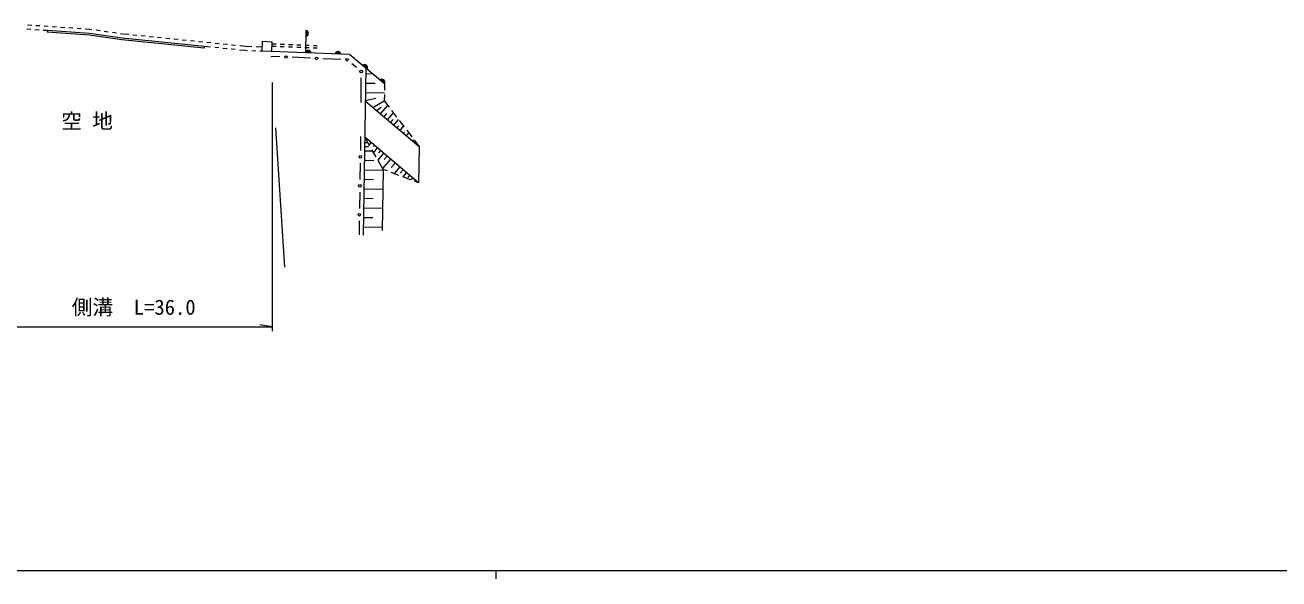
# Model space of a CAD drawing. Units: millimetres on the paper, with parts at other scales. Extents: x 40 to 680, y 20 to 380.
# Drawn here: x 211.1 to 362.7, y 204 to 270.9 of the extents above; entities that cross this region are included whole.
import ezdxf
from ezdxf.enums import TextEntityAlignment as Align

# ---------------------------------------------------------------- set-up
doc = ezdxf.new("R2010")
doc.units = ezdxf.units.MM
for name, color, linetype, lineweight in [('M-BGD', 7, 'Continuous', 13), ('M-STR-HTXT', 7, 'Continuous', 13), ('M-TTL-BAND', 7, 'Continuous', 13)]:
    doc.layers.add(name, color=color, linetype=linetype, lineweight=lineweight)
doc.layers.add('M-BGD-HTXT', color=7, linetype='Continuous')
doc.styles.add('ＭＳ ゴシック', font='')
doc.styles.get('ＭＳ ゴシック').set_extended_font_data('MS Gothic')

msp = doc.modelspace()

# ---------------------------------------------------------------- linework, layer by layer
at = {"layer": 'M-BGD'}
for p, q in [((211.763, 270.382), (211.264, 270.417)), ((211.868, 270.876), (211.369, 270.911)), ((212.76, 270.313), (212.262, 270.348)), ((212.866, 270.807), (212.367, 270.841)), ((213.762, 270.244), (213.259, 270.278)), ((213.863, 270.738), (213.365, 270.772)), ((213.762, 270.244), (213.748, 270.044)), ((218.829, 269.692), (213.748, 270.044)), ((218.85, 269.891), (213.762, 270.244)), ((214.861, 270.669), (214.362, 270.703)), ((215.859, 270.599), (215.36, 270.634)), ((216.856, 270.53), (216.357, 270.565)), ((217.854, 270.461), (217.355, 270.496)), ((218.902, 270.388), (218.353, 270.426)), ((219.152, 270.353), (218.902, 270.388)), ((220.143, 270.215), (219.648, 270.284)), ((221.133, 270.077), (220.638, 270.146)), ((222.123, 269.938), (221.628, 270.007)), ((245.046, 270.249), (244.969, 267.563)), ((222.782, 269.139), (218.829, 269.692)), ((222.81, 269.338), (218.85, 269.891)), ((222.869, 269.834), (222.619, 269.869)), ((232.738, 268.13), (222.789, 269.139)), ((232.759, 268.329), (222.81, 269.338)), ((223.603, 269.76), (222.869, 269.834)), ((224.598, 269.659), (224.1, 269.709)), ((225.593, 269.558), (225.095, 269.608)), ((226.587, 269.457), (226.09, 269.508)), ((227.582, 269.356), (227.085, 269.407)), ((228.577, 269.256), (228.08, 269.306)), ((229.572, 269.155), (229.075, 269.205)), ((230.567, 269.054), (230.07, 269.104)), ((231.562, 268.953), (231.065, 269.003)), ((232.557, 268.852), (232.059, 268.903)), ((233.552, 268.751), (233.054, 268.802)), ((234.547, 268.651), (234.049, 268.701)), ((235.542, 268.55), (235.044, 268.6)), ((236.537, 268.449), (236.039, 268.499)), ((239.732, 267.753), (239.775, 268.952)), ((239.775, 268.952), (240.974, 268.908)), ((240.931, 267.709), (240.974, 268.908)), ((240.969, 268.664), (241.44, 268.645)), ((241.94, 268.625), (242.439, 268.605)), ((242.939, 268.585), (243.439, 268.565)), ((243.938, 268.544), (244.438, 268.524)), ((244.937, 268.504), (245.437, 268.484)), ((245.937, 268.464), (246.407, 268.445)), ((232.759, 268.329), (232.738, 268.13)), ((233.505, 268.254), (232.759, 268.329)), ((234.5, 268.153), (234.002, 268.203)), ((235.495, 268.052), (234.997, 268.102)), ((236.489, 267.951), (235.992, 268.002)), ((237.733, 267.825), (236.987, 267.901)), ((237.767, 268.324), (237.034, 268.398)), ((237.983, 267.816), (237.733, 267.825)), ((238.509, 268.297), (237.767, 268.324)), ((238.982, 267.78), (238.483, 267.798)), ((239.75, 268.252), (239.008, 268.279)), ((239.732, 267.753), (239.482, 267.762)), ((250.365, 267.367), (239.732, 267.753)), ((241.883, 267.086), (240.786, 267.134)), ((240.958, 268.381), (241.429, 268.363)), ((241.928, 268.343), (242.428, 268.322)), ((242.928, 268.302), (243.427, 268.282)), ((245.575, 266.921), (243.381, 267.019)), ((243.927, 268.262), (244.426, 268.242)), ((244.926, 268.222), (245.426, 268.202)), ((245.925, 268.182), (246.396, 268.163)), ((250.365, 267.367), (254.546, 263.836)), ((249.268, 266.757), (247.074, 266.854)), ((251.148, 265.781), (250.593, 266.243)), ((252.275, 265.754), (251.966, 245.532)), ((252.272, 265.554), (252.385, 265.553)), ((251.708, 261.565), (251.721, 264.551)), ((252.265, 265.054), (253.119, 265.041)), ((252.229, 262.755), (254.529, 262.719)), ((252.247, 263.904), (253.397, 263.887)), ((254.526, 262.542), (254.514, 261.749)), ((254.546, 263.836), (254.534, 263.042)), ((252.214, 261.79), (253.51, 262.101)), ((253.15, 260.965), (254.514, 261.749)), ((253.567, 260.612), (254.13, 261.006)), ((254.076, 260.182), (254.935, 261.2)), ((254.514, 261.749), (255.101, 260.984)), ((254.493, 259.83), (254.846, 260.247)), ((254.911, 259.477), (255.616, 260.312)), ((255.293, 259.154), (255.575, 259.488)), ((255.405, 260.587), (256.014, 259.793)), ((255.675, 258.832), (256.239, 259.5)), ((256.318, 259.396), (256.927, 258.603)), ((242.487, 241.658), (241.411, 258.511)), ((256.057, 258.509), (256.268, 258.76)), ((256.439, 258.186), (256.862, 258.687)), ((256.821, 257.864), (256.962, 258.031)), ((257.203, 257.541), (257.485, 257.875)), ((257.231, 258.206), (257.84, 257.413)), ((251.648, 257.44), (251.622, 255.746)), ((252.137, 256.731), (252.511, 256.725)), ((252.145, 257.231), (252.332, 257.228)), ((252.767, 256.281), (252.147, 257.355)), ((252.911, 256.71), (252.678, 256.435)), ((253.293, 256.387), (253.177, 256.25)), ((257.585, 257.219), (257.655, 257.302)), ((257.967, 256.896), (258.108, 257.063)), ((258.144, 257.016), (258.731, 256.251)), ((252.122, 255.731), (253.093, 255.716)), ((252.13, 256.231), (252.615, 256.224)), ((253.517, 254.983), (253.017, 255.848)), ((253.675, 256.065), (253.21, 255.515)), ((254.439, 255.419), (253.742, 254.594)), ((254.057, 255.742), (253.824, 255.467)), ((254.851, 255.071), (254.503, 254.658)), ((251.599, 254.246), (251.568, 252.246)), ((252.087, 253.431), (254.386, 253.396)), ((252.104, 254.581), (253.254, 254.564)), ((254.388, 253.476), (253.767, 254.55)), ((254.388, 253.476), (254.275, 246.095)), ((255.264, 254.722), (254.316, 253.6)), ((254.89, 253.285), (254.388, 253.476)), ((255.825, 254.248), (255.351, 253.687)), ((256.386, 253.774), (255.71, 252.974)), ((256.787, 253.436), (256.448, 253.036)), ((252.069, 252.282), (253.219, 252.264)), ((256.292, 252.752), (255.357, 253.108)), ((257.187, 253.098), (256.749, 252.579)), ((257.694, 252.22), (256.759, 252.575)), ((257.569, 252.775), (257.35, 252.516)), ((257.951, 252.453), (257.74, 252.202)), ((258.663, 251.851), (258.161, 252.042)), ((258.333, 252.13), (258.227, 252.005)), ((251.546, 250.746), (251.515, 248.746)), ((252.051, 251.132), (254.351, 251.096)), ((252.016, 248.832), (254.316, 248.797)), ((252.034, 249.982), (253.184, 249.964)), ((251.492, 247.247), (251.466, 245.552)), ((251.999, 247.682), (253.149, 247.664)), ((251.981, 246.532), (254.281, 246.497))]:
    msp.add_line(p, q, dxfattribs=at)
msp.add_lwpolyline([(252.214, 261.755), (258.731, 256.251), (258.663, 251.851), (252.147, 257.355)], dxfattribs=at)
for centre in [(242.632, 267.052), (246.324, 266.888), (250.017, 266.723), (251.724, 265.301), (251.611, 254.996), (251.557, 251.496), (251.503, 247.996)]:
    msp.add_circle(centre, 0.15, dxfattribs=at)
for centre, radius, start, end in [((244.982, 269.901), 0.354, 277.15497, 79.56015), ((244.982, 269.901), 0.283, 279.37901, 77.33611), ((244.982, 269.901), 0.212, 283.12534, 73.58978), ((244.982, 269.901), 0.142, 290.83707, 65.87805), ((244.982, 269.901), 0.1, 301.15473, 55.56039), ((245.317, 267.496), 0.354, 6.72234, 169.12752), ((245.317, 267.496), 0.283, 8.94638, 166.90348), ((245.317, 267.496), 0.212, 12.69271, 163.15716), ((245.317, 267.496), 0.142, 20.40444, 155.44543), ((245.317, 267.496), 0.1, 30.7221, 145.12776), ((248.919, 267.366), 0.354, 6.72234, 169.12752), ((248.919, 267.366), 0.283, 8.94638, 166.90348), ((248.919, 267.366), 0.212, 12.69271, 163.15716), ((248.919, 267.366), 0.142, 20.40444, 155.44543), ((248.919, 267.366), 0.1, 30.7221, 145.12776), ((252.147, 265.792), 0.354, 328.6125, 131.01768), ((252.147, 265.792), 0.283, 330.83654, 128.79364), ((252.147, 265.792), 0.212, 334.58287, 125.04732), ((252.147, 265.792), 0.142, 342.2946, 117.33559), ((252.147, 265.792), 0.1, 352.61226, 107.01792), ((254.244, 264.021), 0.354, 328.6125, 131.01768), ((254.244, 264.021), 0.283, 330.83654, 128.79364), ((254.244, 264.021), 0.212, 334.58287, 125.04732), ((254.244, 264.021), 0.142, 342.2946, 117.33559), ((254.244, 264.021), 0.1, 352.61226, 107.01792)]:
    msp.add_arc(centre, radius, start, end, dxfattribs=at)
at = {"layer": 'M-STR-HTXT'}
for p, q in [((240.949, 263.967), (240.949, 233.939)), ((205.274, 234.466), (240.949, 234.466)), ((240.949, 234.466), (239.449, 234.716))]:
    msp.add_line(p, q, dxfattribs=at)
at = {"layer": 'M-TTL-BAND'}
for p, q in [((40, 205), (579, 205)), ((268, 205), (268, 204))]:
    msp.add_line(p, q, dxfattribs=at)

# ---------------------------------------------------------------- texts
at = {"layer": 'M-BGD-HTXT', "style": 'ＭＳ ゴシック'}
msp.add_text('空 地', height=1.833, dxfattribs=at).set_placement((218.571, 257.859), align=Align.BOTTOM_CENTER)
at = {"layer": 'M-STR-HTXT', "style": 'ＭＳ ゴシック'}
msp.add_text('側溝\u3000L=36.0', height=1.833, dxfattribs=at).set_placement((216.716, 235.362), align=Align.BOTTOM_LEFT)

doc.saveas('drawing.dxf')
